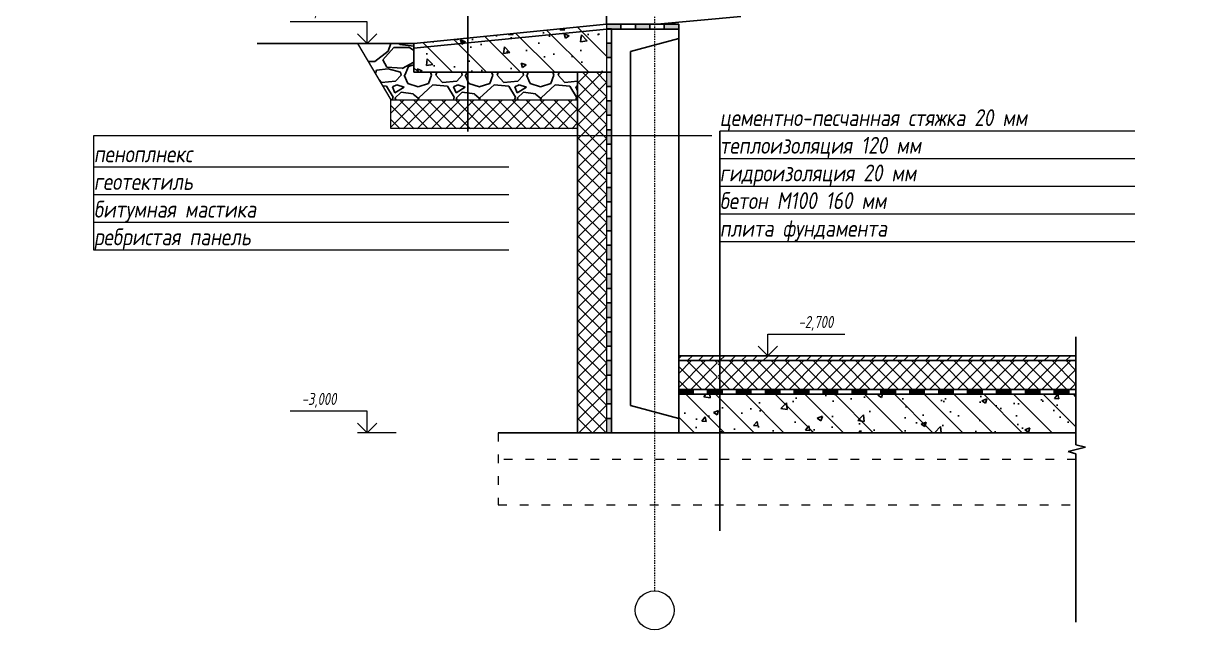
# Model space of a CAD drawing. Header units: millimetres. Extents: x -257254 to 390979, y -202328 to 355504.
# Drawn here: x 185346 to 209509, y 298250 to 310860 of the extents above; entities that cross this region are included whole.
import ezdxf
from ezdxf.enums import TextEntityAlignment as Align

# ---------------------------------------------------------------- set-up
doc = ezdxf.new("R2010")
doc.units = ezdxf.units.MM
doc.linetypes.add('ACAD_ISO03W100', pattern=[30, 12, -18])
doc.linetypes.add('DASHDOTX2', pattern=[50.8, 25.4, -12.7, 0, -12.7])
doc.layers.get('0').update_dxf_attribs({"lineweight": 25})
doc.layers.add('A-Wall-H', color=250, linetype='Continuous', lineweight=20)
doc.layers.add('RAZMER', color=250, linetype='Continuous', lineweight=13)
for name, color, linetype in [('БЕТОН_ПОДГОТОВКА', 250, 'Continuous'), ('ВЫНОСКИ_Р_СТ', 130, 'Continuous'), ('НЕНЕСУЩ_СТЕНЫ', 232, 'Continuous'), ('ОТМОСТКА', 100, 'Continuous'), ('ПОВ-ТЬ_ЗЕМЛИ', 250, 'Continuous'), ('РАЗДЕЛИТ_ЛИНИИ', 60, 'Continuous'), ('РЕБРИСТЫЕ_ПАНЕЛИ', 10, 'Continuous'), ('УТЕПЛИТЕЛЬ', 30, 'Continuous'), ('ШТРИХ_ОТМОСТ', 100, 'Continuous'), ('ШТРИХ_ПП', 20, 'Continuous'), ('图框_标题栏属性', 1, 'Continuous')]:
    doc.layers.add(name, color=color, linetype=linetype)
doc.layers.add('Фундамент', color=200, linetype='Continuous', lineweight=9, transparency=0.1)
doc.styles.add('SIMPLEX', font='simplex.shx', dxfattribs={"width": 0.8, "oblique": 10})
doc.styles.get("Standard").update_dxf_attribs({"font": 'GOST_Common.ttf'})

# ---------------------------------------------------------------- blocks, each defined once
blk = doc.blocks.new('OTM_LEVEL_2')
at = {"color": 0, "linetype": 'ByBlock'}
for p, q in [((6, 0), (6, 4.5)), ((6, 4.5), (22, 4.5)), ((0, 0), (8, 0)), ((6, 0), (4, 2)), ((6, 0), (8, 2))]:
    blk.add_line(p, q, dxfattribs=at)
at = {"linetype": 'ByBlock'}
blk.add_attdef('OTM_LEVEL', text='', height=2.5, dxfattribs=at).set_placement((20, 6), align=Align.MIDDLE)

msp = doc.modelspace()

# ---------------------------------------------------------------- hatches: boundary and pattern name
at = {"layer": 'A-Wall-H'}
h = msp.add_hatch(color=256, dxfattribs=at)
h.dxf.hatch_style = 1
h.paths.add_polyline_path([(197558.89273, 302645.30125), (197458.89273, 302645.30125), (197458.89273, 302345.30125), (197558.89273, 302345.30125)])
h.paths.add_polyline_path([(197558.89273, 303245.30125), (197458.89273, 303245.30125), (197458.89273, 302945.30125), (197558.89273, 302945.30125)])
h.paths.add_polyline_path([(197558.89273, 303845.30125), (197458.89273, 303845.30125), (197458.89273, 303545.30125), (197558.89273, 303545.30125)])
h.paths.add_polyline_path([(197558.89273, 304445.30125), (197458.89273, 304445.30125), (197458.89273, 304145.30125), (197558.89273, 304145.30125)])
h.paths.add_polyline_path([(197558.89273, 305045.30125), (197458.89273, 305045.30125), (197458.89273, 304745.30125), (197558.89273, 304745.30125)])
h.paths.add_polyline_path([(197558.89273, 305645.30125), (197458.89273, 305645.30125), (197458.89273, 305345.30125), (197558.89273, 305345.30125)])
h.paths.add_polyline_path([(197558.89273, 306245.30125), (197458.89273, 306245.30125), (197458.89273, 305945.30125), (197558.89273, 305945.30125)])
h.paths.add_polyline_path([(197558.89273, 306845.30125), (197458.89273, 306845.30125), (197458.89273, 306545.30125), (197558.89273, 306545.30125)])
h.paths.add_polyline_path([(197558.89273, 307445.30125), (197458.89273, 307445.30125), (197458.89273, 307145.30125), (197558.89273, 307145.30125)])
h.paths.add_polyline_path([(197558.89273, 308045.30125), (197458.89273, 308045.30125), (197458.89273, 307745.30125), (197558.89273, 307745.30125)])
h.paths.add_polyline_path([(197558.89273, 308645.30125), (197458.89273, 308645.30125), (197458.89273, 308345.30125), (197558.89273, 308345.30125)])
h.paths.add_polyline_path([(197558.89273, 309245.30125), (197458.89273, 309245.30125), (197458.89273, 308945.30125), (197558.89273, 308945.30125)])
h.paths.add_polyline_path([(197558.89273, 309845.30125), (197458.89273, 309845.30125), (197458.89273, 309545.30125), (197558.89273, 309545.30125)])
h.paths.add_polyline_path([(197558.89273, 310445.30125), (197458.89273, 310445.30125), (197458.89273, 310145.30125), (197558.89273, 310145.30125)])
h.paths.add_polyline_path([(197758.89273, 310839.39287), (197458.89273, 310839.39287), (197458.89273, 310745.30125), (197558.89273, 310745.30125), (197558.89273, 310739.39287), (197758.89273, 310739.39287)])
h.paths.add_polyline_path([(198358.89273, 310839.39287), (198058.89273, 310839.39287), (198058.89273, 310739.39287), (198358.89273, 310739.39287)])
h.paths.add_polyline_path([(198958.89273, 310839.39287), (198658.89273, 310839.39287), (198658.89273, 310739.39287), (198958.89273, 310739.39287)])
h = msp.add_hatch(color=256, dxfattribs=at)
h.dxf.hatch_style = 1
h.paths.add_polyline_path([(199258.89273, 303245.30125), (198958.89273, 303245.30125), (198958.89273, 303145.30125), (199258.89273, 303145.30125)])
h = msp.add_hatch(color=256, dxfattribs=at)
h.dxf.hatch_style = 1
h.paths.add_polyline_path([(199858.89273, 303245.30125), (199558.89273, 303245.30125), (199558.89273, 303145.30125), (199858.89273, 303145.30125)])
h = msp.add_hatch(color=256, dxfattribs=at)
h.dxf.hatch_style = 1
h.paths.add_polyline_path([(200458.89273, 303245.30125), (200158.89273, 303245.30125), (200158.89273, 303145.30125), (200458.89273, 303145.30125)])
h = msp.add_hatch(color=256, dxfattribs=at)
h.dxf.hatch_style = 1
h.paths.add_polyline_path([(201058.89273, 303245.30125), (200758.89273, 303245.30125), (200758.89273, 303145.30125), (201058.89273, 303145.30125)])
h = msp.add_hatch(color=256, dxfattribs=at)
h.dxf.hatch_style = 1
h.paths.add_polyline_path([(201658.89273, 303245.30125), (201358.89273, 303245.30125), (201358.89273, 303145.30125), (201658.89273, 303145.30125)])
h = msp.add_hatch(color=256, dxfattribs=at)
h.dxf.hatch_style = 1
h.paths.add_polyline_path([(202258.89273, 303245.30125), (201958.89273, 303245.30125), (201958.89273, 303145.30125), (202258.89273, 303145.30125)])
h = msp.add_hatch(color=256, dxfattribs=at)
h.dxf.hatch_style = 1
h.paths.add_polyline_path([(202858.89273, 303245.30125), (202558.89273, 303245.30125), (202558.89273, 303145.30125), (202858.89273, 303145.30125)])
h = msp.add_hatch(color=256, dxfattribs=at)
h.dxf.hatch_style = 1
h.paths.add_polyline_path([(203458.89273, 303245.30125), (203158.89273, 303245.30125), (203158.89273, 303145.30125), (203458.89273, 303145.30125)])
h = msp.add_hatch(color=256, dxfattribs=at)
h.dxf.hatch_style = 1
h.paths.add_polyline_path([(203458.89273, 303245.30125), (203158.89273, 303245.30125), (203158.89273, 303145.30125), (203458.89273, 303145.30125)])
h = msp.add_hatch(color=256, dxfattribs=at)
h.dxf.hatch_style = 1
h.paths.add_polyline_path([(204058.89273, 303245.30125), (203758.89273, 303245.30125), (203758.89273, 303145.30125), (204058.89273, 303145.30125)])
h = msp.add_hatch(color=256, dxfattribs=at)
h.dxf.hatch_style = 1
h.paths.add_polyline_path([(204658.89273, 303245.30125), (204358.89273, 303245.30125), (204358.89273, 303145.30125), (204658.89273, 303145.30125)])
h = msp.add_hatch(color=256, dxfattribs=at)
h.dxf.hatch_style = 1
h.paths.add_polyline_path([(205258.89273, 303245.30125), (204958.89273, 303245.30125), (204958.89273, 303145.30125), (205258.89273, 303145.30125)])
h = msp.add_hatch(color=256, dxfattribs=at)
h.dxf.hatch_style = 1
h.paths.add_polyline_path([(205858.89273, 303245.30125), (205558.89273, 303245.30125), (205558.89273, 303145.30125), (205858.89273, 303145.30125)])
h = msp.add_hatch(color=256, dxfattribs=at)
h.dxf.hatch_style = 1
h.paths.add_polyline_path([(206458.89273, 303245.30125), (206158.89273, 303245.30125), (206158.89273, 303145.30125), (206458.89273, 303145.30125)])
h = msp.add_hatch(color=256, dxfattribs=at)
h.dxf.hatch_style = 1
h.paths.add_polyline_path([(207058.89273, 303245.30125), (206758.89273, 303245.30125), (206758.89273, 303145.30125), (207058.89273, 303145.30125)])
at = {"layer": 'УТЕПЛИТЕЛЬ'}
h = msp.add_hatch(dxfattribs=at)
h.set_pattern_fill('ANSI37', color=0, scale=1650, style=0)
h.set_pattern_definition([(45, (118242.84, 365512.2), (-145.84077, 145.84077), []), (135, (118242.84, 365512.2), (-145.84077, -145.84077), [])])
h.paths.add_polyline_path([(185345.63121, 308666.1408), (196858.89273, 308666.1408), (196858.89273, 309266.1408), (185345.63121, 309266.1408)])
h.paths.add_polyline_path([(192980.38279, 309266.1408), (185345.63121, 309266.1408), (185345.63121, 308666.1408), (192980.38279, 308666.1408)])
h = msp.add_hatch(dxfattribs=at)
h.set_pattern_fill('ANSI37', color=0, scale=1650, style=0)
h.set_pattern_definition([(45, (132672.34, 360091.37), (-145.84077, 145.84077), []), (135, (132672.34, 360091.37), (-145.84077, -145.84077), [])])
h.paths.add_polyline_path([(199758.89273, 303845.30125), (198958.89273, 303845.30125), (198958.89273, 303245.30125), (199758.89273, 303245.30125)])
h.paths.add_polyline_path([(207208.89273, 303245.30125), (207208.89273, 303845.30125), (199775.13286, 303845.30125), (199775.13286, 303245.30125)])
at = {"layer": 'ШТРИХ_ОТМОСТ'}
h = msp.add_hatch(dxfattribs=at)
h.set_pattern_fill('AR-CONC', color=0, scale=150, style=0)
h.set_pattern_definition([(130, (181801.3, 368260.5), (-1075.89, -94.128), [112.5, -1237.5]), (185, (181801.3, 368260.5), (208.127, 1128.288), [90, -990]), (79.5486, (181711.6, 368252.6), (-867.764, 1034.16), [95.61, -1051.713]), (133.8158, (181801.3, 368560.5), (-1600.862, -248.279), [168.75, -1856.25]), (83.3644, (181667.9, 368539.8), (-1401.994, 1461.177), [143.415, -1577.57]), (188.8158, (181801.3, 368560.5), (-1401.993, 1461.18), [135, -1485]), (159, (181651.3, 368485.5), (-895.36, -603.928), [112.5, -1237.5]), (214, (181651.3, 368485.5), (-364.973, 1087.725), [90, -990]), (108.5486, (181576.7, 368435.1), (-1260.334, 483.796), [95.61, -1051.713]), (142.5, (181801.3, 368260.46), (-18.2398, 499.3408), [0, -978, 0, -1005, 0, -993.75]), (172.5, (181801.3, 368260.46), (-394.6043, 591.6176), [0, -573, 0, -955.5, 0, -378.75]), (212.5, (182135.8, 368260.46), (-800.7337, -33.8323), [0, -375, 0, -1170, 0, -1552.5]), (222.5, (182285.8, 368260.46), (-874.779, 150.1575), [0, -487.5, 0, -777, 0, -1102.5])])
h.paths.add_polyline_path([(197458.89273, 309839.39287), (197458.89273, 310839.39287), (193458.89273, 310439.39287), (193458.89273, 309839.39287)])
h = msp.add_hatch(dxfattribs=at)
h.set_pattern_fill('ANSI31', color=0, scale=4000, style=0)
h.set_pattern_definition([(135, (181801.3, 368260.46), (353.5534, 353.5534), [])])
h.paths.add_polyline_path([(197458.89273, 309839.39287), (197458.89273, 310839.39287), (193458.89273, 310439.39287), (193458.89273, 309839.39287)])
at = {"layer": 'ШТРИХ_ПП'}
h = msp.add_hatch(dxfattribs=at)
h.set_pattern_fill('GRAVEL', color=0, scale=50, style=0)
h.set_pattern_definition([(228.01279, (293513.46, 370734.11), (-10160, -11430), [170.861, -16915.242]), (184.96974, (293399.163, 370607.114), (15239.999994, 1270.000072), [293.202, -29027.024]), (132.51045, (293107.06, 370581.714), (12700.000005, -13969.999995), [206.741, -20467.361]), (267.27369, (292611.76, 370264.214), (1270.000003, 25400), [267.002, -26433.219]), (292.833654, (292599.06, 369997.514), (-6350, 15240), [261.817, -25919.904]), (357.27369, (292700.66, 369756.214), (-25400, 1270.000003), [267.002, -26433.219]), (37.69424, (292967.363, 369743.514), (-16510, -12700.000001), [353.097, -34956.558]), (72.25533, (293246.763, 369959.414), (8890.000002, 27940), [333.36, -33002.628]), (121.429566, (293348.36, 370276.914), (-10160, 16510), [267.906, -26522.773]), (175.23636, (293208.66, 370505.51), (13970, -1270), [305.857, -14986.968]), (222.397438, (292903.863, 370530.914), (-15240, -13970), [395.539, -39158.386]), (138.81407, (293869.06, 370251.51), (-8890, 7620), [135.002, -13365.283]), (171.469234, (293767.46, 370340.414), (16510, -2539.999997), [256.841, -25427.32]), (225, (293513.5, 370378.5), (-2e-13, -1270), [179.605, -1616.447]), (203.19859, (293424.56, 370530.91), (6350, 2540), [96.721, -9575.311]), (291.8014, (293335.66, 370492.81), (-1270, 3810), [136.783, -6702.376]), (30.96376, (293386.46, 370365.81), (3810, 2540), [222.16, -7183.149]), (161.56505, (293576.96, 370480.1), (2540, -1270), [160.644, -3855.449]), (16.38954, (292599.06, 370492.814), (12700, 3810), [225.044, -22279.413]), (70.34618, (292814.96, 370556.31), (-5080, -13970), [188.8, -18691.108]), (293.19859, (293576.96, 370734.11), (-2540, 6350), [193.44, -9478.592]), (343.61046, (293653.16, 370556.314), (-12700, 3810), [225.044, -22279.413]), (339.44395, (292599.06, 369705.41), (-6350, 2540), [217.018, -10633.867]), (294.77514, (292802.26, 369629.21), (-6350.00001, 13969.999997), [181.836, -18001.797]), (66.80141, (293589.66, 369464.11), (2540, 6350), [193.44, -9478.592]), (17.354025, (293665.86, 369641.914), (-16510, -5080), [212.891, -21076.188]), (69.44395, (292967.36, 369464.11), (-2540, -6350), [108.509, -10742.376]), (101.30993, (293513.46, 369464.11), (-1270, 5080), [64.757, -6410.997]), (165.96376, (293500.76, 369527.6), (3810, -1270), [261.817, -4974.527]), (186.009006, (293246.76, 369591.114), (12700, 1270), [242.633, -24020.682]), (303.69007, (293386.46, 370251.5), (-1270, 2540), [183.162, -4395.888]), (353.157227, (293488.063, 370099.114), (21590, -2539.999999), [319.778, -31658.005]), (60.9454, (293805.56, 370061.01), (-5080, -8890), [130.754, -12944.696]), (90, (293869, 370175.3), (-1270, 1270), [76.2, -1193.8]), (120.25644, (293221.36, 369629.21), (5080, -8890), [176.433, -17466.97]), (48.01279, (293132.46, 369781.61), (10160, 11430), [341.721, -16744.381]), (0, (293361, 370035.6), (1270, 1270), [330.2, -939.8]), (325.30485, (293691.26, 370035.614), (12700.000005, -8889.999993), [200.805, -19879.658]), (254.0546, (293856.36, 369921.31), (-1270, -5080), [184.915, -9060.825]), (207.645975, (293805.563, 369743.514), (-24130, -12699.999998), [301.073, -29806.232]), (175.42608, (293538.863, 369603.814), (-16510, 1270), [318.515, -31532.923])])
h.paths.add_polyline_path([(194578.07742, 309839.39287), (193458.89273, 309839.39287), (193458.89273, 310439.39287), (192290.27931, 310439.39287), (192980.38279, 309266.1408), (194578.07742, 309266.1408)])
h.paths.add_polyline_path([(196858.89273, 309839.39287), (194578.07742, 309839.39287), (194578.07742, 309266.1408), (196858.89273, 309266.1408)])
h = msp.add_hatch(dxfattribs=at)
h.set_pattern_fill('ANSI31', color=0, scale=50, style=0)
h.set_pattern_definition([(45, (292599.06, 369464.11), (-112.2532, 112.2532), [])])
h.paths.add_polyline_path([(207208.89273, 303845.30125), (207208.89273, 303945.30125), (198958.89273, 303945.30125), (198958.89273, 303845.30125)])
h = msp.add_hatch(dxfattribs=at)
h.set_pattern_fill('AR-CONC', color=0, scale=150, style=0)
h.set_pattern_definition([(50, (292600, 369464), (27327.7, -2391), [2857.5, -31432.5]), (355, (292600, 369464), (-5286.5, 28658.5), [2286, -25146]), (100.451, (294876, 369265), (22041, 26267.7), [2428.5, -26713.5]), (46.184, (292600, 377084), (40662, -6306), [4286, -47149]), (96.636, (295988, 376560), (35610, 37114), [3643, -40070]), (351.184, (292600, 377084), (35610, 37114), [3429, -37719]), (21, (296410, 375180), (22742, -15339.8), [2857.5, -31432.5]), (326, (296410, 375180), (9270, 27628), [2286, -25146]), (71.451, (298304, 373900), (32012.5, 12288.4), [2428.5, -26713.5]), (37.5, (292599, 369464), (463.3, 12683.26), [0, -24841.2, 0, -25527, 0, -25241.2]), (7.5, (292599, 369464), (10023, 15027.1), [0, -14554.2, 0, -24269.7, 0, -9620.2]), (327.5, (284103, 369464), (20338.6, -859.3), [0, -9525, 0, -29718, 0, -39433.5]), (317.5, (280293, 369464), (22219.4, 3814), [0, -12382.5, 0, -19735.8, 0, -28003.5])])
h.paths.add_polyline_path([(209508.73507, 303145.30125), (198958.89273, 303145.30125), (198958.89273, 302345.30125), (209508.73507, 302345.30125)])
h = msp.add_hatch(dxfattribs=at)
h.set_pattern_fill('AR-CONC', color=0, scale=150, style=0)
h.set_pattern_definition([(50, (133672.2, 354966.4), (1075.89, -94.128), [112.5, -1237.5]), (355, (133672.2, 354966.4), (-208.127, 1128.288), [90, -990]), (100.4514, (133761.8, 354958.5), (867.764, 1034.159), [95.61, -1051.713]), (46.1842, (133672.2, 355266.4), (1600.862, -248.279), [168.75, -1856.25]), (96.6356, (133805.6, 355245.7), (1401.994, 1461.177), [143.415, -1577.57]), (351.1842, (133672.2, 355266.4), (1401.993, 1461.178), [135, -1485]), (21, (133822.2, 355191.4), (895.361, -603.928), [112.5, -1237.5]), (326, (133822.2, 355191.4), (364.973, 1087.725), [90, -990]), (71.4514, (133896.8, 355141), (1260.334, 483.796), [95.61, -1051.713]), (37.5, (133672.2, 354966.37), (18.2398, 499.3408), [0, -978, 0, -1005, 0, -993.75]), (7.5, (133672.2, 354966.37), (394.6043, 591.6176), [0, -573, 0, -955.5, 0, -378.75]), (327.5, (133337.7, 354966.37), (800.7337, -33.8323), [0, -375, 0, -1170, 0, -1552.5]), (317.5, (133187.7, 354966.4), (874.779, 150.1575), [0, -487.5, 0, -777, 0, -1102.5])])
h.paths.add_polyline_path([(207208.89273, 302345.30125), (207208.89273, 303145.30125), (198958.89273, 303145.30125), (198958.89273, 302345.30125)])
h = msp.add_hatch(dxfattribs=at)
h.set_pattern_fill('ANSI31', color=0, scale=3500, angle=90, style=0)
h.set_pattern_definition([(135, (133672.2, 354966.37), (-309.3592, -309.3592), [])])
h.paths.add_polyline_path([(207208.89273, 302345.30125), (207208.89273, 303145.30125), (198958.89273, 303145.30125), (198958.89273, 302345.30125)])

# ---------------------------------------------------------------- linework, layer by layer
at = {"layer": 'A-Wall-H'}
msp.add_line((207208.89273, 303845.30125), (198958.89273, 303845.30125), dxfattribs=at)
for points in [[(198958.89273, 310839.39287), (197458.89273, 310839.39287), (197458.89273, 302345.30125)], [(197458.89273, 310739.39287), (197758.89273, 310739.39287), (197758.89273, 310839.39287), (197458.89273, 310839.39287), (197458.89273, 310739.39287)], [(197558.89273, 310445.30125), (197558.89273, 310745.30125), (197458.89273, 310745.30125), (197458.89273, 310445.30125), (197558.89273, 310445.30125)], [(198958.89273, 310739.39287), (197558.89273, 310739.39287), (197558.89273, 302345.30125)], [(197758.89273, 310739.39287), (198058.89273, 310739.39287), (198058.89273, 310839.39287), (197758.89273, 310839.39287), (197758.89273, 310739.39287)], [(198058.89273, 310739.39287), (198358.89273, 310739.39287), (198358.89273, 310839.39287), (198058.89273, 310839.39287), (198058.89273, 310739.39287)], [(198358.89273, 310739.39287), (198658.89273, 310739.39287), (198658.89273, 310839.39287), (198358.89273, 310839.39287), (198358.89273, 310739.39287)], [(198658.89273, 310739.39287), (198958.89273, 310739.39287), (198958.89273, 310839.39287), (198658.89273, 310839.39287), (198658.89273, 310739.39287)], [(192290.27931, 310439.39287), (192980.38279, 309266.1408), (196858.89273, 309266.1408)], [(197558.89273, 310145.30125), (197558.89273, 310445.30125), (197458.89273, 310445.30125), (197458.89273, 310145.30125), (197558.89273, 310145.30125)], [(197558.89273, 309845.30125), (197558.89273, 310145.30125), (197458.89273, 310145.30125), (197458.89273, 309845.30125), (197558.89273, 309845.30125)], [(196858.89273, 309845.30125), (196858.89273, 302345.30125)], [(197558.89273, 309545.30125), (197558.89273, 309845.30125), (197458.89273, 309845.30125), (197458.89273, 309545.30125), (197558.89273, 309545.30125)], [(197458.89273, 309845.30125), (197458.89273, 302345.30125)], [(197558.89273, 309245.30125), (197558.89273, 309545.30125), (197458.89273, 309545.30125), (197458.89273, 309245.30125), (197558.89273, 309245.30125)], [(197558.89273, 308945.30125), (197558.89273, 309245.30125), (197458.89273, 309245.30125), (197458.89273, 308945.30125), (197558.89273, 308945.30125)], [(197558.89273, 308645.30125), (197558.89273, 308945.30125), (197458.89273, 308945.30125), (197458.89273, 308645.30125), (197558.89273, 308645.30125)], [(197558.89273, 308345.30125), (197558.89273, 308645.30125), (197458.89273, 308645.30125), (197458.89273, 308345.30125), (197558.89273, 308345.30125)], [(197558.89273, 308045.30125), (197558.89273, 308345.30125), (197458.89273, 308345.30125), (197458.89273, 308045.30125), (197558.89273, 308045.30125)], [(197558.89273, 307745.30125), (197558.89273, 308045.30125), (197458.89273, 308045.30125), (197458.89273, 307745.30125), (197558.89273, 307745.30125)], [(197558.89273, 307445.30125), (197558.89273, 307745.30125), (197458.89273, 307745.30125), (197458.89273, 307445.30125), (197558.89273, 307445.30125)], [(197558.89273, 307145.30125), (197558.89273, 307445.30125), (197458.89273, 307445.30125), (197458.89273, 307145.30125), (197558.89273, 307145.30125)], [(197558.89273, 306845.30125), (197558.89273, 307145.30125), (197458.89273, 307145.30125), (197458.89273, 306845.30125), (197558.89273, 306845.30125)], [(197558.89273, 306545.30125), (197558.89273, 306845.30125), (197458.89273, 306845.30125), (197458.89273, 306545.30125), (197558.89273, 306545.30125)], [(197558.89273, 306245.30125), (197558.89273, 306545.30125), (197458.89273, 306545.30125), (197458.89273, 306245.30125), (197558.89273, 306245.30125)], [(197558.89273, 305945.30125), (197558.89273, 306245.30125), (197458.89273, 306245.30125), (197458.89273, 305945.30125), (197558.89273, 305945.30125)], [(197558.89273, 305645.30125), (197558.89273, 305945.30125), (197458.89273, 305945.30125), (197458.89273, 305645.30125), (197558.89273, 305645.30125)], [(197558.89273, 305345.30125), (197558.89273, 305645.30125), (197458.89273, 305645.30125), (197458.89273, 305345.30125), (197558.89273, 305345.30125)], [(197558.89273, 305045.30125), (197558.89273, 305345.30125), (197458.89273, 305345.30125), (197458.89273, 305045.30125), (197558.89273, 305045.30125)], [(197558.89273, 304745.30125), (197558.89273, 305045.30125), (197458.89273, 305045.30125), (197458.89273, 304745.30125), (197558.89273, 304745.30125)], [(197558.89273, 304445.30125), (197558.89273, 304745.30125), (197458.89273, 304745.30125), (197458.89273, 304445.30125), (197558.89273, 304445.30125)], [(197558.89273, 304145.30125), (197558.89273, 304445.30125), (197458.89273, 304445.30125), (197458.89273, 304145.30125), (197558.89273, 304145.30125)], [(197558.89273, 303845.30125), (197558.89273, 304145.30125), (197458.89273, 304145.30125), (197458.89273, 303845.30125), (197558.89273, 303845.30125)], [(197558.89273, 303545.30125), (197558.89273, 303845.30125), (197458.89273, 303845.30125), (197458.89273, 303545.30125), (197558.89273, 303545.30125)], [(198958.89273, 303945.30125), (207208.89273, 303945.30125)], [(207208.89273, 303945.30125), (198958.89273, 303945.30125), (198958.89273, 303845.30125), (207208.89273, 303845.30125)], [(207208.89273, 303845.30125), (198958.89273, 303845.30125), (198958.89273, 303245.30125), (207208.89273, 303245.30125)], [(198958.89273, 303845.30125), (207208.89273, 303845.30125)], [(197558.89273, 303245.30125), (197558.89273, 303545.30125), (197458.89273, 303545.30125), (197458.89273, 303245.30125), (197558.89273, 303245.30125)], [(197558.89273, 302945.30125), (197558.89273, 303245.30125), (197458.89273, 303245.30125), (197458.89273, 302945.30125), (197558.89273, 302945.30125)], [(198958.89273, 303145.30125), (198958.89273, 303245.30125), (207208.89273, 303245.30125)], [(198958.89273, 303145.30125), (199258.89273, 303145.30125), (199258.89273, 303245.30125), (198958.89273, 303245.30125), (198958.89273, 303145.30125)], [(198958.89273, 303145.30125), (198958.89273, 303145.30125), (207208.89273, 303145.30125)], [(207208.89273, 303145.30125), (198958.89273, 303145.30125), (198958.89273, 302345.30125), (207208.89273, 302345.30125)], [(199258.89273, 303145.30125), (199558.89273, 303145.30125), (199558.89273, 303245.30125), (199258.89273, 303245.30125), (199258.89273, 303145.30125)], [(199558.89273, 303145.30125), (199858.89273, 303145.30125), (199858.89273, 303245.30125), (199558.89273, 303245.30125), (199558.89273, 303145.30125)], [(199858.89273, 303145.30125), (200158.89273, 303145.30125), (200158.89273, 303245.30125), (199858.89273, 303245.30125), (199858.89273, 303145.30125)], [(200158.89273, 303145.30125), (200458.89273, 303145.30125), (200458.89273, 303245.30125), (200158.89273, 303245.30125), (200158.89273, 303145.30125)], [(200458.89273, 303145.30125), (200758.89273, 303145.30125), (200758.89273, 303245.30125), (200458.89273, 303245.30125), (200458.89273, 303145.30125)], [(200758.89273, 303145.30125), (201058.89273, 303145.30125), (201058.89273, 303245.30125), (200758.89273, 303245.30125), (200758.89273, 303145.30125)], [(201058.89273, 303145.30125), (201358.89273, 303145.30125), (201358.89273, 303245.30125), (201058.89273, 303245.30125), (201058.89273, 303145.30125)], [(201358.89273, 303145.30125), (201658.89273, 303145.30125), (201658.89273, 303245.30125), (201358.89273, 303245.30125), (201358.89273, 303145.30125)], [(201658.89273, 303145.30125), (201958.89273, 303145.30125), (201958.89273, 303245.30125), (201658.89273, 303245.30125), (201658.89273, 303145.30125)], [(201958.89273, 303145.30125), (202258.89273, 303145.30125), (202258.89273, 303245.30125), (201958.89273, 303245.30125), (201958.89273, 303145.30125)], [(202258.89273, 303145.30125), (202558.89273, 303145.30125), (202558.89273, 303245.30125), (202258.89273, 303245.30125), (202258.89273, 303145.30125)], [(202558.89273, 303145.30125), (202858.89273, 303145.30125), (202858.89273, 303245.30125), (202558.89273, 303245.30125), (202558.89273, 303145.30125)], [(202858.89273, 303145.30125), (203158.89273, 303145.30125), (203158.89273, 303245.30125), (202858.89273, 303245.30125), (202858.89273, 303145.30125)], [(203158.89273, 303145.30125), (203458.89273, 303145.30125), (203458.89273, 303245.30125), (203158.89273, 303245.30125), (203158.89273, 303145.30125)], [(203158.89273, 303145.30125), (203458.89273, 303145.30125), (203458.89273, 303245.30125), (203158.89273, 303245.30125), (203158.89273, 303145.30125)], [(203458.89273, 303145.30125), (203758.89273, 303145.30125), (203758.89273, 303245.30125), (203458.89273, 303245.30125), (203458.89273, 303145.30125)], [(203758.89273, 303145.30125), (204058.89273, 303145.30125), (204058.89273, 303245.30125), (203758.89273, 303245.30125), (203758.89273, 303145.30125)], [(204058.89273, 303145.30125), (204358.89273, 303145.30125), (204358.89273, 303245.30125), (204058.89273, 303245.30125), (204058.89273, 303145.30125)], [(204358.89273, 303145.30125), (204658.89273, 303145.30125), (204658.89273, 303245.30125), (204358.89273, 303245.30125), (204358.89273, 303145.30125)], [(204658.89273, 303145.30125), (204958.89273, 303145.30125), (204958.89273, 303245.30125), (204658.89273, 303245.30125), (204658.89273, 303145.30125)], [(204958.89273, 303145.30125), (205258.89273, 303145.30125), (205258.89273, 303245.30125), (204958.89273, 303245.30125), (204958.89273, 303145.30125)], [(205258.89273, 303145.30125), (205558.89273, 303145.30125), (205558.89273, 303245.30125), (205258.89273, 303245.30125), (205258.89273, 303145.30125)], [(205558.89273, 303145.30125), (205858.89273, 303145.30125), (205858.89273, 303245.30125), (205558.89273, 303245.30125), (205558.89273, 303145.30125)], [(205858.89273, 303145.30125), (206158.89273, 303145.30125), (206158.89273, 303245.30125), (205858.89273, 303245.30125), (205858.89273, 303145.30125)], [(206158.89273, 303145.30125), (206458.89273, 303145.30125), (206458.89273, 303245.30125), (206158.89273, 303245.30125), (206158.89273, 303145.30125)], [(206458.89273, 303145.30125), (206758.89273, 303145.30125), (206758.89273, 303245.30125), (206458.89273, 303245.30125), (206458.89273, 303145.30125)], [(206758.89273, 303145.30125), (207058.89273, 303145.30125), (207058.89273, 303245.30125), (206758.89273, 303245.30125), (206758.89273, 303145.30125)], [(207058.89273, 303145.30125), (207208.89273, 303145.30125), (207208.89273, 303245.30125), (207058.89273, 303245.30125), (207058.89273, 303145.30125)], [(197558.89273, 302645.30125), (197558.89273, 302945.30125), (197458.89273, 302945.30125), (197458.89273, 302645.30125), (197558.89273, 302645.30125)], [(197558.89273, 302345.30125), (197558.89273, 302645.30125), (197458.89273, 302645.30125), (197458.89273, 302345.30125), (197558.89273, 302345.30125)]]:
    msp.add_lwpolyline(points, dxfattribs=at)
for points in [[(196858.89273, 309845.30125), (197458.89273, 309845.30125), (197458.89273, 302345.30125), (196858.89273, 302345.30125)], [(192980.38279, 309266.1408), (196858.89273, 309266.1408), (196858.89273, 308674.4859), (192980.38279, 308674.4859)], [(197558.89273, 303545.30125), (197458.89273, 303545.30125), (197458.89273, 303245.30125), (197558.89273, 303245.30125)]]:
    msp.add_lwpolyline(points, close=True, dxfattribs=at)
at = {"layer": 'RAZMER', "color": 0}
for p, q in [((208429.65685, 308617.37347), (199809.5855, 308617.37347)), ((186810.76447, 306139.39763), (186810.76447, 308528.75376)), ((195430.83582, 307864.39763), (186810.76447, 307864.39763)), ((208429.65685, 308042.37347), (199809.5855, 308042.37347)), ((205309.5855, 307467.37347), (199809.5855, 307467.37347)), ((208429.65685, 307467.37347), (199809.5855, 307467.37347)), ((195430.83582, 307289.39763), (186810.76447, 307289.39763)), ((208429.65685, 306892.37347), (199809.5855, 306892.37347)), ((192310.76447, 306714.39763), (186810.76447, 306714.39763)), ((195430.83582, 306714.39763), (186810.76447, 306714.39763)), ((208429.65685, 306317.37347), (199809.5855, 306317.37347)), ((195430.83582, 306139.39763), (186810.76447, 306139.39763))]:
    msp.add_line(p, q, dxfattribs=at)
at = {"layer": 'RAZMER'}
msp.add_lwpolyline([(186810.76447, 308528.75376), (199646.58449, 308528.75376)], dxfattribs=at)
at = {"layer": 'БЕТОН_ПОДГОТОВКА', "color": 0}
for p in [(195208.89273, 302345.30125), (198958.89273, 302345.30125)]:
    msp.add_line(p, (207208.89273, 302345.30125), dxfattribs=at)
at = {"layer": 'ВЫНОСКИ_Р_СТ', "color": 0}
for p, q in [((194578.07742, 308610.02226), (194578.07742, 314129.81953)), ((200247.24496, 310996.74373), (198508.89273, 310839.39287)), ((199809.5855, 300304.2141), (199809.5855, 308617.37347))]:
    msp.add_line(p, q, dxfattribs=at)
at = {"layer": 'НЕНЕСУЩ_СТЕНЫ', "color": 0}
for p, q in [((197458.89273, 316139.39287), (197458.89273, 310839.39287)), ((198958.89273, 310839.39287), (197458.89273, 310839.39287)), ((200458.89273, 303245.30125), (198958.89273, 303245.30125)), ((201958.89273, 303245.30125), (200458.89273, 303245.30125)), ((203458.89273, 303245.30125), (201958.89273, 303245.30125)), ((204658.89273, 303245.30125), (203158.89273, 303245.30125)), ((206158.89273, 303245.30125), (204658.89273, 303245.30125)), ((207208.89273, 303245.30125), (206158.89273, 303245.30125))]:
    msp.add_line(p, q, dxfattribs=at)
at = {"layer": 'ОТМОСТКА', "color": 0}
for p, q in [((197458.89273, 310839.39287), (193458.89273, 310439.39287)), ((197458.89273, 310738.89411), (193458.89273, 310338.89411)), ((193458.89273, 310439.39287), (193458.89273, 309839.39287)), ((193458.89273, 309839.39287), (197458.89273, 309839.39287))]:
    msp.add_line(p, q, dxfattribs=at)
at = {"layer": 'ПОВ-ТЬ_ЗЕМЛИ', "color": 0}
msp.add_line((190206.45062, 310439.39287), (193458.89273, 310439.39287), dxfattribs=at)
at = {"layer": 'РАЗДЕЛИТ_ЛИНИИ', "color": 0}
for p, q in [((207208.89273, 304339.89946), (207208.89273, 302093.87046)), ((207049.04397, 301954.63687), (207404.9311, 302045.80178)), ((207404.9311, 302045.80178), (207208.89273, 302093.87046)), ((207208.89273, 301904.91066), (207049.04397, 301954.63687)), ((207208.89273, 301904.91066), (207208.89273, 298405.59666))]:
    msp.add_line(p, q, dxfattribs=at)
at = {"layer": 'РЕБРИСТЫЕ_ПАНЕЛИ', "color": 0}
for p, q in [((197458.89273, 310839.39287), (198958.89273, 310839.39287)), ((198958.89273, 310839.39287), (197458.89273, 310839.39287)), ((198958.89273, 302345.30125), (198958.89273, 310839.39287)), ((198958.89273, 310539.39287), (197958.89273, 310271.44368)), ((197958.89273, 310271.44368), (197958.89273, 302913.25044)), ((198958.89273, 303439.39287), (198958.89273, 303739.39287)), ((198958.89273, 303245.30125), (200458.89273, 303245.30125)), ((200458.89273, 303245.30125), (198958.89273, 303245.30125)), ((200458.89273, 303245.30125), (201958.89273, 303245.30125)), ((201958.89273, 303245.30125), (200458.89273, 303245.30125)), ((201958.89273, 303245.30125), (203458.89273, 303245.30125)), ((203458.89273, 303245.30125), (201958.89273, 303245.30125)), ((203158.89273, 303245.30125), (204658.89273, 303245.30125)), ((204658.89273, 303245.30125), (203158.89273, 303245.30125)), ((204658.89273, 303245.30125), (206158.89273, 303245.30125)), ((206158.89273, 303245.30125), (204658.89273, 303245.30125)), ((206158.89273, 303245.30125), (207208.89273, 303245.30125)), ((207208.89273, 303245.30125), (206158.89273, 303245.30125)), ((198958.89273, 302645.30125), (197958.89273, 302913.25044))]:
    msp.add_line(p, q, dxfattribs=at)
at = {"layer": 'УТЕПЛИТЕЛЬ', "color": 0, "linetype": 'Continuous'}
for p, q in [((196858.89273, 309613.05759), (197085.22801, 309839.39287)), ((196858.89273, 309321.37604), (197376.90956, 309839.39287)), ((197458.89273, 309339.54702), (196959.04688, 309839.39287)), ((197458.89273, 309631.22857), (197250.72843, 309839.39287)), ((197458.89273, 309047.86547), (196858.89273, 309647.86547)), ((196858.89273, 309029.6945), (197458.89273, 309629.6945)), ((197458.89273, 308756.18392), (196858.89273, 309356.18392)), ((196858.89273, 308738.01295), (197458.89273, 309338.01295)), ((197458.89273, 308464.50238), (196858.89273, 309064.50238)), ((196858.89273, 308446.3314), (197458.89273, 309046.3314)), ((197458.89273, 308172.82083), (196858.89273, 308772.82083)), ((196858.89273, 308154.64985), (197458.89273, 308754.64985)), ((197458.89273, 307881.13928), (196858.89273, 308481.13928)), ((196858.89273, 307862.96831), (197458.89273, 308462.96831)), ((197458.89273, 307589.45774), (196858.89273, 308189.45774)), ((196858.89273, 307571.28676), (197458.89273, 308171.28676)), ((197458.89273, 307297.77619), (196858.89273, 307897.77619)), ((196858.89273, 307279.60521), (197458.89273, 307879.60521)), ((197458.89273, 307006.09464), (196858.89273, 307606.09464)), ((196858.89273, 306987.92366), (197458.89273, 307587.92366)), ((197458.89273, 306714.41309), (196858.89273, 307314.41309)), ((196858.89273, 306696.24212), (197458.89273, 307296.24212)), ((197458.89273, 306422.73155), (196858.89273, 307022.73155)), ((196858.89273, 306404.56057), (197458.89273, 307004.56057)), ((197458.89273, 306131.05), (196858.89273, 306731.05)), ((196858.89273, 306112.87902), (197458.89273, 306712.87902)), ((197458.89273, 305839.36845), (196858.89273, 306439.36845)), ((196858.89273, 305821.19748), (197458.89273, 306421.19748)), ((197458.89273, 305547.68691), (196858.89273, 306147.68691)), ((196858.89273, 305529.51593), (197458.89273, 306129.51593)), ((197458.89273, 305256.00536), (196858.89273, 305856.00536)), ((196858.89273, 305237.83438), (197458.89273, 305837.83438)), ((197458.89273, 304964.32381), (196858.89273, 305564.32381)), ((196858.89273, 304946.15283), (197458.89273, 305546.15283)), ((197458.89273, 304672.64226), (196858.89273, 305272.64226)), ((196858.89273, 304654.47129), (197458.89273, 305254.47129)), ((197458.89273, 304380.96072), (196858.89273, 304980.96072)), ((196858.89273, 304362.78974), (197458.89273, 304962.78974)), ((197458.89273, 304089.27917), (196858.89273, 304689.27917)), ((196858.89273, 304071.10819), (197458.89273, 304671.10819)), ((197458.89273, 303797.59762), (196858.89273, 304397.59762)), ((196858.89273, 303779.42665), (197458.89273, 304379.42665)), ((197458.89273, 303505.91607), (196858.89273, 304105.91607)), ((196858.89273, 303487.7451), (197458.89273, 304087.7451)), ((197458.89273, 303214.23453), (196858.89273, 303814.23453)), ((196858.89273, 303196.06355), (197458.89273, 303796.06355)), ((197458.89273, 302922.55298), (196858.89273, 303522.55298)), ((196858.89273, 302904.382), (197458.89273, 303504.382)), ((197458.89273, 302630.87143), (196858.89273, 303230.87143)), ((196858.89273, 302612.70046), (197458.89273, 303212.70046)), ((197452.78137, 302345.30125), (196858.89273, 302939.18989)), ((196883.17507, 302345.30125), (197458.89273, 302921.01891)), ((197161.09982, 302345.30125), (196858.89273, 302647.50834)), ((197174.85662, 302345.30125), (197458.89273, 302629.33736)), ((196869.41827, 302345.30125), (196858.89273, 302355.82679))]:
    msp.add_line(p, q, dxfattribs=at)
at = {"layer": 'Фундамент', "color": 0, "linetype": 'ACAD_ISO03W100', "ltscale": 15}
for p, q in [((195208.89273, 302345.30125), (195208.89273, 300845.30125)), ((207208.89273, 301792.2712), (195208.89273, 301792.2712)), ((195208.89273, 300845.30125), (207208.89273, 300845.30125))]:
    msp.add_line(p, q, dxfattribs=at)
at = {"layer": '图框_标题栏属性', "color": 0, "linetype": 'DASHDOTX2', "lineweight": 18}
msp.add_line((198458.89273, 299060.13628), (198458.89273, 353490.27095), dxfattribs=at)
at = {"layer": '图框_标题栏属性', "color": 0, "lineweight": 18}
msp.add_circle((198458.89273, 298655.27755), 404.85873, dxfattribs=at)

# ---------------------------------------------------------------- block references
at = {"layer": 'RAZMER'}
ref = msp.add_blockref('OTM_LEVEL_2', (193090.27931, 310439.39287), dxfattribs=dict(at, xscale=-100, yscale=100, zscale=5))
ref.add_attrib('OTM_LEVEL', '-0,900', dxfattribs={"layer": '0', "color": 0, "linetype": 'ByBlock', "height": 250, "oblique": 10, "width": 0.8}).set_placement((191490.27751, 311018.20929), align=Align.CENTER)
ref = msp.add_blockref('OTM_LEVEL_2', (200208.60274, 303945.30125), dxfattribs=dict(at, xscale=100, yscale=100, zscale=5))
ref.add_attrib('OTM_LEVEL', '-2,700', dxfattribs={"layer": '0', "color": 0, "linetype": 'ByBlock', "height": 250, "oblique": 10, "width": 0.8}).set_placement((201808.60607, 304524.11343), align=Align.CENTER)
ref = msp.add_blockref('OTM_LEVEL_2', (193090.27931, 302345.30125), dxfattribs=dict(at, xscale=-100, yscale=100, zscale=5))
ref.add_attrib('OTM_LEVEL', '-3,000', dxfattribs={"layer": '0', "color": 0, "linetype": 'ByBlock', "height": 250, "oblique": 10, "width": 0.8}).set_placement((191490.27751, 302924.11767), align=Align.CENTER)

# ---------------------------------------------------------------- texts
at = {"layer": 'RAZMER', "color": 0, "style": 'SIMPLEX', "oblique": 10, "width": 0.8}
for s, p in [('цементно-песчанная стяжка 20 мм', (199809.5855, 308617.37347)), ('теплоизоляция 120 мм', (199809.5855, 308042.37347)), ('пеноплнекс', (186810.76447, 307864.39763)), ('гидроизоляция 20 мм', (199809.5855, 307467.37347)), ('геотектиль', (186810.76447, 307289.39763)), ('битумная мастика', (186810.76447, 306714.39763)), ('бетон М100 160 мм', (199809.5855, 306892.37347)), ('плита фундамента', (199809.5855, 306317.37347)), ('ребристая панель', (186810.76447, 306139.39763))]:
    msp.add_text(s, height=350, dxfattribs=at).set_placement(p, align=Align.BOTTOM_LEFT)

doc.saveas('drawing.dxf')
